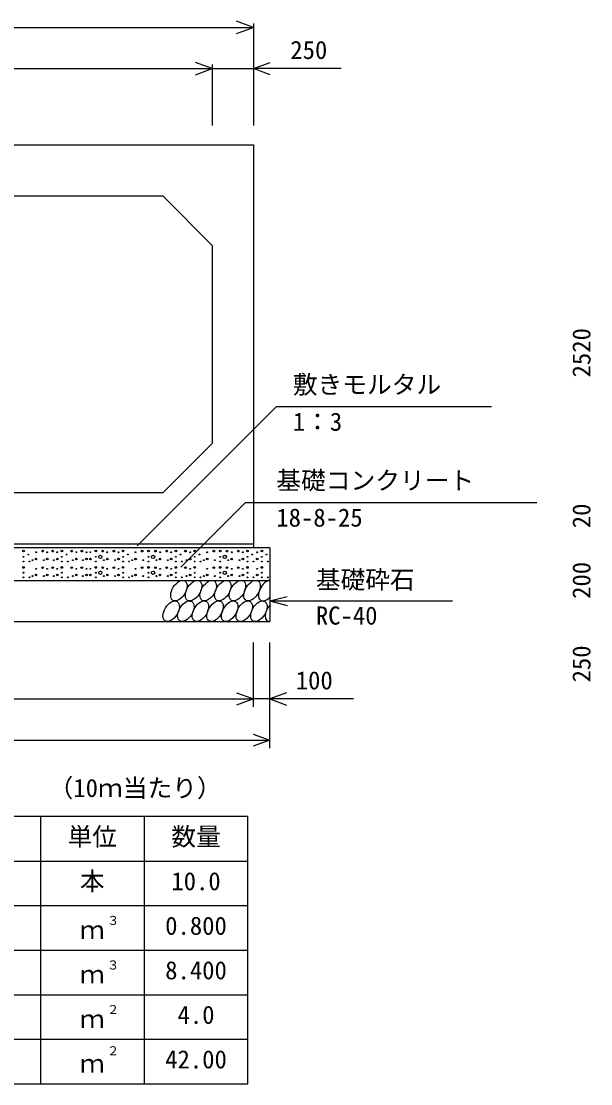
# Model space of a CAD drawing. Units: millimetres, scale not verified. Extents: x -100800 to 100800, y -35640 to 35640.
# Drawn here: x 44950 to 48407, y -23901 to -17460 of the extents above; entities that cross this region are included whole.
import ezdxf
from ezdxf.enums import TextEntityAlignment as Align

# ---------------------------------------------------------------- set-up
doc = ezdxf.new("R2010")
doc.units = ezdxf.units.MM
doc.header["$LTSCALE"] = 120
for name, color, linetype, lineweight in [('0-0_DIM', 7, 'Continuous', 25), ('0-2_HATCH', 6, 'Continuous', 25), ('0-3_HYO', 3, 'Continuous', 25), ('0-4_HYO2', 4, 'Continuous', 25), ('0-5_OUTLINE', 3, 'Continuous', 25), ('0-7_TXT', 7, 'Continuous', 25)]:
    doc.layers.add(name, color=color, linetype=linetype, lineweight=lineweight)
doc.styles.add('ＭＳ ゴシック', font='')
doc.styles.get('ＭＳ ゴシック').set_extended_font_data('MS Gothic')

msp = doc.modelspace()

# ---------------------------------------------------------------- linework, layer by layer
at = {"layer": '0-0_DIM'}
for p, q in [((42359.1, -17497.4), (46359.1, -17497.4)), ((46359.1, -17473.4), (46359.1, -18092)), ((46109.1, -17723.4), (46109.1, -18092)), ((46891.8, -17747.4), (46359.1, -17747.4)), ((46499, -19795.8), (45654.9, -20639.8)), ((46499, -19795.8), (47804.7, -19795.8)), ((46311.3, -20376.9), (45918.5, -20769.7)), ((46311.3, -20376.9), (48080.3, -20376.9)), ((46459.1, -20974.7), (46563.4, -20946.7)), ((46459.1, -20974.7), (47568, -20974.7)), ((46459.1, -20974.7), (46563.4, -21002.7)), ((46359.1, -21616.9), (46359.1, -21227.3)), ((46459.1, -21866.9), (46459.1, -21227.3)), ((42359.1, -21568.9), (46359.1, -21568.9)), ((42259.1, -21818.9), (46459.1, -21818.9))]:
    msp.add_line(p, q, dxfattribs=at)
for points in [[(46257.6, -17534.3), (46359.1, -17497.4), (46257.6, -17460.4)], [(46007.6, -17784.3), (46109.1, -17747.4), (46007.6, -17710.4)], [(46460.6, -17784.3), (46359.1, -17747.4), (46460.6, -17710.4)], [(42359.1, -17747.4), (42609.1, -17747.4), (46109.1, -17747.4), (46359.1, -17747.4)], [(46257.6, -21532), (46359.1, -21568.9), (46257.6, -21605.9)], [(46967.1, -21568.9), (46459.1, -21568.9), (46359.1, -21568.9)], [(46560.6, -21532), (46459.1, -21568.9), (46560.6, -21605.9)], [(46357.6, -21782), (46459.1, -21818.9), (46357.6, -21855.9)]]:
    msp.add_lwpolyline(points, dxfattribs=at)
at = {"layer": '0-2_HATCH'}
for centre, radius in [((44964.5, -20671.6), 5), ((45080.2, -20672.5), 5), ((45141.3, -20672.5), 5), ((45197.3, -20671.6), 5), ((45256.9, -20672.5), 5), ((45318, -20672.5), 5), ((45402.9, -20671.6), 5), ((45444.6, -20672.5), 5), ((45512.4, -20672.5), 5), ((45568.5, -20671.6), 5), ((45684.1, -20672.5), 5), ((45723.2, -20671.6), 5), ((45765, -20672.5), 5), ((45832.8, -20672.5), 5), ((45888.8, -20671.6), 5), ((45947.1, -20672.5), 5), ((46003.2, -20671.6), 5), ((46118.9, -20672.5), 5), ((46158, -20671.6), 5), ((46199.7, -20672.5), 5), ((46267.5, -20672.5), 5), ((46323.6, -20671.6), 5), ((46410.8, -20671.6), 5), ((44964.5, -20707.5), 2.5), ((44964.5, -20735.6), 2.5), ((44993.4, -20693.5), 2.5), ((45000.4, -20735.6), 2.5), ((45019.4, -20727.7), 2.5), ((45040.4, -20720.7), 5), ((45040.4, -20679.5), 2.5), ((45087.2, -20727.7), 2.5), ((45108.2, -20720.7), 5), ((45108.2, -20679.5), 2.5), ((45148.3, -20727.7), 2.5), ((45169.3, -20720.7), 5), ((45169.3, -20679.5), 2.5), ((45197.3, -20707.5), 2.5), ((45197.3, -20735.6), 2.5), ((45226.2, -20693.5), 2.5), ((45233.2, -20735.6), 2.5), ((45264, -20727.7), 2.5), ((45285, -20720.7), 5), ((45285, -20679.5), 2.5), ((45325, -20727.7), 2.5), ((45346.1, -20720.7), 5), ((45346.1, -20679.5), 2.5), ((45370, -20720.7), 5), ((45370, -20679.5), 2.5), ((45402.9, -20707.5), 2.5), ((45402.9, -20735.6), 2.5), ((45430.6, -20707.5), 10), ((45451.6, -20727.7), 2.5), ((45472.6, -20720.7), 5), ((45472.6, -20679.5), 2.5), ((45519.4, -20727.7), 2.5), ((45540.4, -20720.7), 5), ((45540.4, -20679.5), 2.5), ((45568.5, -20707.5), 2.5), ((45568.5, -20735.6), 2.5), ((45597.3, -20693.5), 2.5), ((45604.3, -20735.6), 2.5), ((45623.4, -20727.7), 2.5), ((45644.4, -20720.7), 5), ((45644.4, -20679.5), 2.5), ((45691.1, -20727.7), 2.5), ((45723.2, -20707.5), 2.5), ((45723.2, -20735.6), 2.5), ((45751, -20707.5), 10), ((45772, -20727.7), 2.5), ((45793, -20720.7), 5), ((45793, -20679.5), 2.5), ((45839.8, -20727.7), 2.5), ((45860.8, -20720.7), 5), ((45860.8, -20679.5), 2.5), ((45888.8, -20707.5), 2.5), ((45888.8, -20735.6), 2.5), ((45917.7, -20693.5), 2.5), ((45924.7, -20735.6), 2.5), ((45954.1, -20727.7), 2.5), ((45975.2, -20720.7), 5), ((45975.2, -20679.5), 2.5), ((46003.2, -20707.5), 2.5), ((46003.2, -20735.6), 2.5), ((46032.1, -20693.5), 2.5), ((46039.1, -20735.6), 2.5), ((46058.1, -20727.7), 2.5), ((46079.2, -20720.7), 5), ((46079.2, -20679.5), 2.5), ((46125.9, -20727.7), 2.5), ((46158, -20707.5), 2.5), ((46158, -20735.6), 2.5), ((46185.7, -20707.5), 10), ((46206.7, -20727.7), 2.5), ((46227.8, -20720.7), 5), ((46227.8, -20679.5), 2.5), ((46274.5, -20727.7), 2.5), ((46295.5, -20720.7), 5), ((46295.5, -20679.5), 2.5), ((46323.6, -20707.5), 2.5), ((46323.6, -20735.6), 2.5), ((46352.5, -20693.5), 2.5), ((46359.5, -20735.6), 2.5), ((46382.7, -20720.7), 5), ((46382.7, -20679.5), 2.5), ((46410.8, -20707.5), 2.5), ((46410.8, -20735.6), 2.5), ((46439.6, -20693.5), 2.5), ((46446.6, -20735.6), 2.5), ((44964.5, -20771.6), 5), ((44964.5, -20803.6), 2.5), ((45040.4, -20779.5), 2.5), ((45080.2, -20772.5), 5), ((45108.2, -20779.5), 2.5), ((45141.3, -20772.5), 5), ((45169.3, -20779.5), 2.5), ((45197.3, -20771.6), 5), ((45197.3, -20803.6), 2.5), ((45256.9, -20772.5), 5), ((45285, -20779.5), 2.5), ((45318, -20772.5), 5), ((45346.1, -20779.5), 2.5), ((45370, -20779.5), 2.5), ((45402.9, -20771.6), 5), ((45402.9, -20803.6), 2.5), ((45430.6, -20803.6), 10), ((45444.6, -20772.5), 5), ((45472.6, -20779.5), 2.5), ((45512.4, -20772.5), 5), ((45540.4, -20779.5), 2.5), ((45568.5, -20771.6), 5), ((45568.5, -20803.6), 2.5), ((45644.4, -20779.5), 2.5), ((45684.1, -20772.5), 5), ((45723.2, -20771.6), 5), ((45723.2, -20803.6), 2.5), ((45751, -20803.6), 10), ((45765, -20772.5), 5), ((45793, -20779.5), 2.5), ((45832.8, -20772.5), 5), ((45860.8, -20779.5), 2.5), ((45888.8, -20771.6), 5), ((45888.8, -20803.6), 2.5), ((45947.1, -20772.5), 5), ((45975.2, -20779.5), 2.5), ((46003.2, -20771.6), 5), ((46003.2, -20803.6), 2.5), ((46079.2, -20779.5), 2.5), ((46118.9, -20772.5), 5), ((46158, -20771.6), 5), ((46158, -20803.6), 2.5), ((46185.7, -20803.6), 10), ((46199.7, -20772.5), 5), ((46227.8, -20779.5), 2.5), ((46267.5, -20772.5), 5), ((46295.5, -20779.5), 2.5), ((46323.6, -20771.6), 5), ((46323.6, -20803.6), 2.5), ((46382.7, -20779.5), 2.5), ((46410.8, -20771.6), 5), ((46410.8, -20803.6), 2.5), ((44964.5, -20831.6), 2.5), ((45000.4, -20831.6), 2.5), ((45019.4, -20823.8), 2.5), ((45040.4, -20816.8), 5), ((45087.2, -20823.8), 2.5), ((45108.2, -20816.8), 5), ((45148.3, -20823.8), 2.5), ((45169.3, -20816.8), 5), ((45197.3, -20831.6), 2.5), ((45233.2, -20831.6), 2.5), ((45264, -20823.8), 2.5), ((45285, -20816.8), 5), ((45325, -20823.8), 2.5), ((45346.1, -20816.8), 5), ((45370, -20816.8), 5), ((45402.9, -20831.6), 2.5), ((45451.6, -20823.8), 2.5), ((45472.6, -20816.8), 5), ((45519.4, -20823.8), 2.5), ((45540.4, -20816.8), 5), ((45568.5, -20831.6), 2.5), ((45604.3, -20831.6), 2.5), ((45623.4, -20823.8), 2.5), ((45644.4, -20816.8), 5), ((45691.1, -20823.8), 2.5), ((45723.2, -20831.6), 2.5), ((45772, -20823.8), 2.5), ((45793, -20816.8), 5), ((45839.8, -20823.8), 2.5), ((45860.8, -20816.8), 5), ((45888.8, -20831.6), 2.5), ((45924.7, -20831.6), 2.5), ((45954.1, -20823.8), 2.5), ((45975.2, -20816.8), 5), ((46003.2, -20831.6), 2.5), ((46039.1, -20831.6), 2.5), ((46058.1, -20823.8), 2.5), ((46079.2, -20816.8), 5), ((46125.9, -20823.8), 2.5), ((46158, -20831.6), 2.5), ((46206.7, -20823.8), 2.5), ((46227.8, -20816.8), 5), ((46274.5, -20823.8), 2.5), ((46295.5, -20816.8), 5), ((46323.6, -20831.6), 2.5), ((46359.5, -20831.6), 2.5), ((46382.7, -20816.8), 5), ((46410.8, -20831.6), 2.5), ((46446.6, -20831.6), 2.5)]:
    msp.add_circle(centre, radius, dxfattribs=at)
for centre in [(45907.6, -20912.2), (45996.3, -20912.2), (46085, -20912.2), (46173.7, -20912.2), (46262.4, -20912.2), (46351.1, -20912.2), (45860.5, -21037.2), (45949.2, -21037.2), (46037.9, -21037.2), (46126.6, -21037.2), (46215.3, -21037.2), (46304, -21037.2), (46392.7, -21037.2)]:
    msp.add_ellipse(centre, major_axis=(36.4, 58.9), ratio=0.5792, dxfattribs=at)
for centre, start_param, end_param in [((46439.8, -20912.2), 0.419949, 4.357003), ((46481.4, -21037.2), 1.28053, 3.496422)]:
    msp.add_ellipse(centre, major_axis=(36.4, 58.9), ratio=0.5792, start_param=start_param, end_param=end_param, dxfattribs=at)
at = {"layer": '0-3_HYO'}
for p, q in [((45066.6, -22281.4), (45066.6, -23901.4)), ((45696.6, -22281.4), (45696.6, -23901.4)), ((42391.6, -22551.4), (46326.6, -22551.4))]:
    msp.add_line(p, q, dxfattribs=at)
msp.add_lwpolyline([(42391.6, -23901.4), (46326.6, -23901.4), (46326.6, -22281.4), (42391.6, -22281.4)], close=True, dxfattribs=at)
at = {"layer": '0-4_HYO2'}
for p, q in [((42391.6, -22821.4), (46326.6, -22821.4)), ((42391.6, -23091.4), (46326.6, -23091.4)), ((42391.6, -23361.4), (46326.6, -23361.4)), ((42391.6, -23631.4), (46326.6, -23631.4))]:
    msp.add_line(p, q, dxfattribs=at)
at = {"layer": '0-5_OUTLINE'}
for p, q in [((42909.1, -18519.7), (45809.1, -18519.7)), ((46109.1, -18819.7), (45809.1, -18519.7)), ((46109.1, -18819.7), (46109.1, -20019.7)), ((45809.1, -20319.7), (46109.1, -20019.7)), ((45809.1, -20319.7), (42909.1, -20319.7)), ((42259.1, -20649.7), (46459.1, -20649.7)), ((46359.1, -20629.7), (42359.1, -20629.7)), ((46459.1, -20649.7), (46459.1, -21099.7)), ((42259.1, -20849.7), (46459.1, -20849.7)), ((42259.1, -21099.7), (46459.1, -21099.7))]:
    msp.add_line(p, q, dxfattribs=at)
msp.add_lwpolyline([(42359.1, -18209.7), (46359.1, -18209.7), (46359.1, -20649.7)], dxfattribs=at)

# ---------------------------------------------------------------- texts
at = {"layer": '0-0_DIM', "style": 'ＭＳ ゴシック'}
for s, p in [('250', (46583.4, -17722.4)), ('敷きモルタル', (46598.6, -19750.8)), ('1：3', (46598.6, -19976)), ('基礎コンクリート', (46498.6, -20332)), ('18-8-25', (46498.6, -20557.1)), ('基礎砕石', (46738.3, -20933.5)), ('RC-40', (46738.3, -21151.1)), ('100', (46616.5, -21543.9))]:
    msp.add_text(s, height=110, dxfattribs=at).set_placement(p, align=Align.BOTTOM_LEFT)
for s, p in [('2520', (48438, -19619.7)), ('20', (48438, -20533.8)), ('200', (48438, -20962.2)), ('250', (48438, -21468.5))]:
    msp.add_text(s, height=110, rotation=90, dxfattribs=at).set_placement(p, align=Align.BOTTOM_LEFT)
at = {"layer": '0-7_TXT', "style": 'ＭＳ ゴシック'}
for s, height, p in [('（10ｍ当たり）', 110, (45116.6, -22196.4)), ('単位', 110, (45231.6, -22491.4)), ('数量', 110, (45861.6, -22491.4)), ('本', 110, (45306.6, -22761.4)), ('10.0', 110, (45861.6, -22761.4)), ('３', 55, (45470.5, -22955.5)), ('0.800', 110, (45824.1, -23031.4)), ('ｍ', 110, (45306.6, -23056.4)), ('３', 55, (45470.5, -23225.5)), ('8.400', 110, (45824.1, -23301.4)), ('ｍ', 110, (45306.6, -23326.4)), ('２', 55, (45470.5, -23495.5)), ('4.0', 110, (45899.1, -23571.4)), ('ｍ', 110, (45306.6, -23596.4)), ('２', 55, (45470.5, -23745.5)), ('42.00', 110, (45824.1, -23841.4)), ('ｍ', 110, (45306.6, -23866.4))]:
    msp.add_text(s, height=height, dxfattribs=at).set_placement(p, align=Align.BOTTOM_LEFT)

doc.saveas('drawing.dxf')
